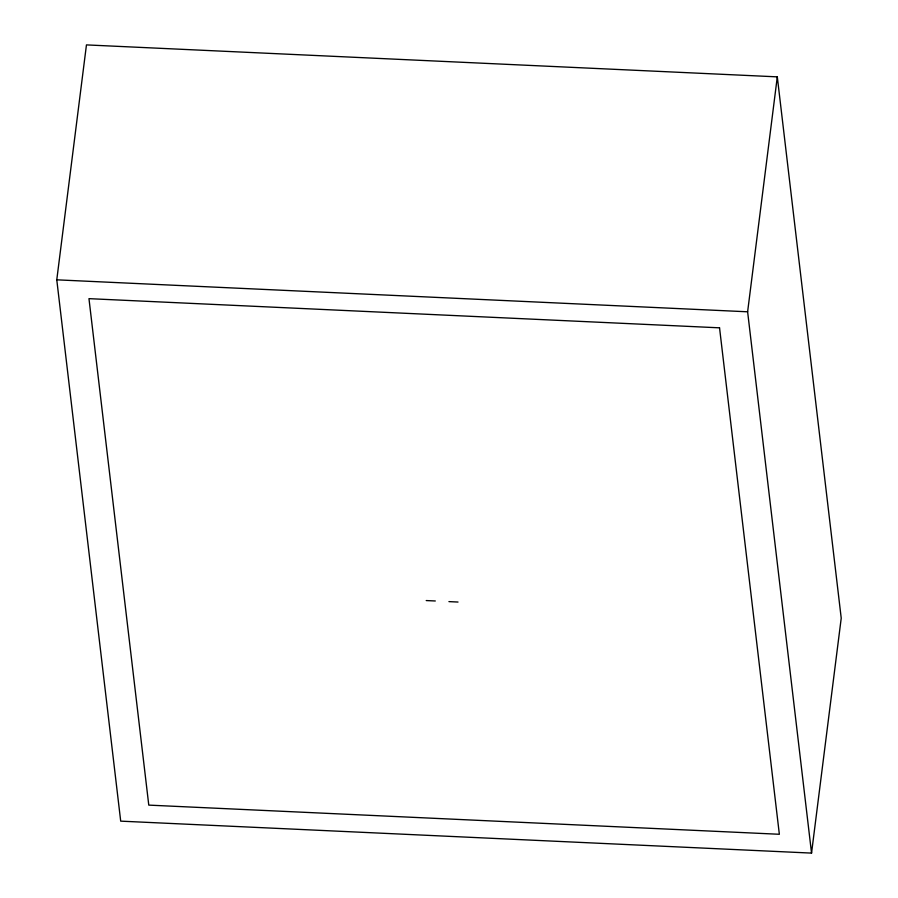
<?xml version="1.0" encoding="UTF-8"?>
<svg xmlns="http://www.w3.org/2000/svg" width="898" height="898" viewBox="0 0 898 898"><rect width="100%" height="100%" fill="white"/><g stroke="black" fill="none" stroke-linecap="round" stroke-linejoin="round"><path stroke-width="1.35" d="M56.776 279.828L86.455 44.9L777.298 76.858L841.224 618.172L811.545 853.1L120.702 821.142L56.776 279.828L747.619 311.797L811.545 853.1M747.619 311.797L777.298 76.858M426.224 600.56L435.306 600.975M448.933 601.615L458.014 602.042M719.545 327.826L88.969 298.652L148.776 805.113L779.352 834.276L719.545 327.826"/></g></svg>
